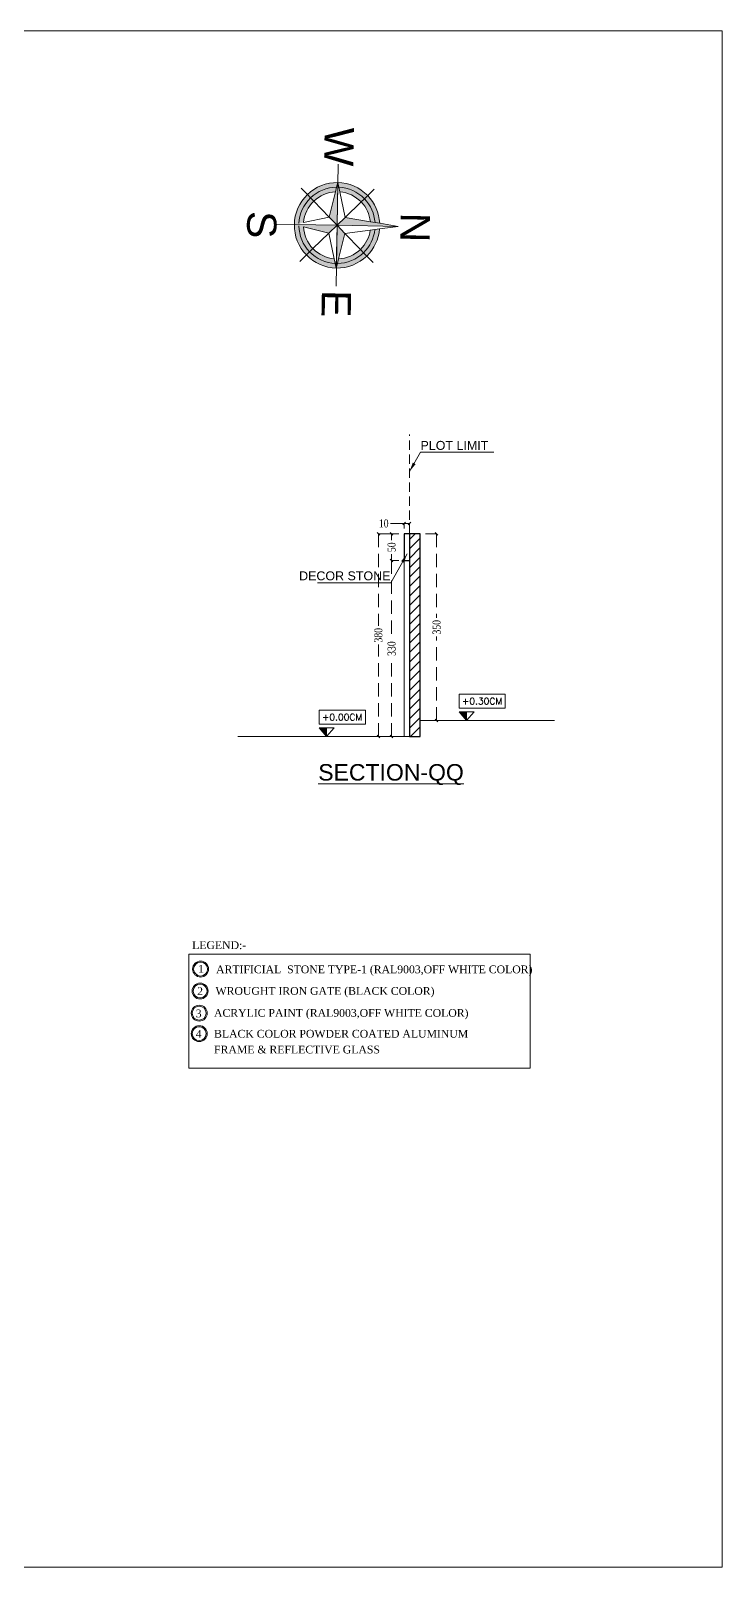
# Model space of a CAD drawing. Header units: inches. Extents: x -114 to 635, y -137 to 57.
# Drawn here: x 152 to 177.9, y -113.4 to -55.8 of the extents above; entities that cross this region are included whole.
import ezdxf
from ezdxf.enums import TextEntityAlignment as Align

# ---------------------------------------------------------------- set-up
doc = ezdxf.new("R2010")
doc.units = ezdxf.units.IN
doc.header["$MEASUREMENT"] = 0
doc.header["$PDMODE"] = 98
doc.linetypes.add('ABOOD', pattern=[0.375, 0.25, -0.125])
doc.linetypes.add('DASHED2', pattern=[0.375, 0.25, -0.125])
doc.layers.get('0').update_dxf_attribs({"lineweight": 5})
doc.layers.get('Defpoints').update_dxf_attribs({"lineweight": 5})
for name, color, linetype, lineweight in [('A-ARROW', 1, 'Continuous', 5), ('A-ELEV 02', 32, 'Continuous', 5), ('A-ELEVATION TAG', 230, 'Continuous', 5), ('A-FLOOR LINE', 5, 'Continuous', 20), ('A-HATCH SEC', 8, 'Continuous', 5), ('A-LEVEL TAG', 23, 'Continuous', 9), ('A-LEVEL TEXT', 3, 'Continuous', 5), ('A-PLOT LIMIT', 1, 'Continuous', 0), ('BORDER A2', 7, 'Continuous', 50), ('DIM.', 1, 'Continuous', 5), ('ELEVATION 03', 2, 'Continuous', 13), ('LEVEL SYMBOL', 8, 'Continuous', 5), ('LEVELS', 251, 'Continuous', 5), ('TEXT2', 7, 'Continuous', 0), ('WALL PROPOSED', 7, 'Continuous', 30)]:
    doc.layers.add(name, color=color, linetype=linetype, lineweight=lineweight)
doc.styles.add('Arial', font='arial.ttf')
doc.styles.add('BORDER', font='times.ttf', dxfattribs={"height": 0.2})
doc.styles.add('ROMANS', font='romans.shx', dxfattribs={"width": 0.7})
doc.styles.add('ST', font='times.ttf', dxfattribs={"width": 0.8})
doc.styles.get("Standard").update_dxf_attribs({"font": 'arial.ttf'})
doc.styles.add('TEXTN', font='arial.ttf', dxfattribs={"height": 0.2})
doc.styles.add('TEXTS', font='arial.ttf', dxfattribs={"width": 0.8})
doc.dimstyles.new('RASH PLAN', dxfattribs={"dimtxt": 0.15, "dimasz": 0.05, "dimexe": 0, "dimexo": 0.1, "dimgap": 0.05, "dimtad": 0, "dimdec": 0, "dimlfac": 100, "dimzin": 0, "dimdsep": 46, "dimtxsty": 'ST', "dimblk": 'OBLIQUE', "dimcen": 0.09, "dimclrd": 200, "dimclre": 6, "dimclrt": 1, "dimadec": 0, "dimazin": 0, "dimtfac": 1, "dimtdec": 0, "dimtmove": 1, "dimatfit": 3, "dimldrblk": 'OBLIQUE', "dimfxl": 0, "dimtolj": 1, "dimtzin": 0, "dimlwd": -1, "dimlwe": -1, "dimarcsym": 0})
doc.dimstyles.get("Standard").update_dxf_attribs({"dimtxt": 0.18, "dimasz": 0.18, "dimexe": 0.18, "dimexo": 0.0625, "dimgap": 0.09, "dimtad": 0, "dimtih": 1, "dimtoh": 1, "dimdec": 4, "dimzin": 0, "dimdsep": 46, "dimtxsty": 'Standard', "dimcen": 0.09, "dimadec": 0, "dimazin": 0, "dimtfac": 1, "dimtdec": 4, "dimtofl": 0, "dimtmove": 0, "dimatfit": 3, "dimfxl": 1, "dimtolj": 1, "dimtzin": 0, "dimarcsym": 0})

# ---------------------------------------------------------------- blocks, each defined once
blk = doc.blocks.new('NOTH')
at = {"layer": 'A-ARROW'}
h = blk.add_hatch(color=256, dxfattribs=at)
h.paths.add_polyline_path([(0.7367880207187341, 0), (0.6575899677640109, 0.0183679669693504), (0.5777283029631805, 0.0368898418159631), (0.138709133292366, 0.1387091331513375), (1.847e-13, -3.695e-13)])
h.paths.add_polyline_path([(1.421e-13, 1.052554315272032), (-0.0481682284584935, 0.7352118123715456), (-0.0603320410307902, 0.6550740360918894), (-0.0725869453558943, 0.5743361277810948), (-0.1387091332541104, 0.138709133151707), (1.847e-13, -3.695e-13)])
h.paths.add_polyline_path([(-0.7367880206932682, 5.4e-13), (-0.6575899677639683, -0.0183679669692367), (-0.5777283029244984, -0.036889841816361), (-0.1387091332536698, -0.138709133151707), (1.847e-13, -3.695e-13)])
h.paths.add_polyline_path([(0.1387091332923234, -0.1387091331515364), (1.847e-13, -3.695e-13), (-1.847e-13, -0.736788020910808), (0.018367967033555, -0.6575899678792894), (0.0368898419054631, -0.5777283031165439)])
h = blk.add_hatch(color=256, dxfattribs=at)
edge = h.paths.add_edge_path()
edge.add_ellipse((1.847e-13, -3.695e-13), major_axis=(-0.4651676837564604, 0.4651676837565617), ratio=0.9999999998919108, start_angle=-89.99999999921107, end_angle=-50.262072299546)
edge.add_line((0.060332041053556, 0.6550740361128362), (0.0725869453426498, 0.574336127870339))
edge.add_ellipse((1.847e-13, -3.695e-13), major_axis=(0.4093475616569167, 0.4093475616568277), ratio=0.9999999997555454, start_angle=0, end_angle=37.79691486913919, ccw=False)
edge.add_line((0.4093475615218411, 0.4093475617780201), (0.4651676837811465, 0.4651676836406013))
edge = h.paths.add_edge_path()
edge.add_ellipse((1.847e-13, -3.695e-13), major_axis=(0.5209878057300275, 0.5209878057299147), ratio=0.9999999999968756, start_angle=314.9999999999104, end_angle=359.9999999985911)
edge.add_line((0.5209878057426921, 0.5209878057171125), (0.465167683772478, 0.4651676836316483))
edge.add_ellipse((1.847e-13, -3.695e-13), major_axis=(-0.4651676837320017, 0.4651676837321025), ratio=0.9999999999444913, start_angle=226.5999839728725, end_angle=270.00000000078893, ccw=False)
edge.add_line((0.6575899677875441, 0.0183679669641208), (0.7367880206930125, 5.854899898238841e-12))
edge = h.paths.add_edge_path()
edge.add_ellipse((1.847e-13, -3.695e-13), major_axis=(-0.4093475616568274, 0.4093475616569162), ratio=0.9999999999629564, start_angle=180, end_angle=221.34643715917, ccw=False)
edge.add_line((0.4093475617774092, -0.4093475615211162), (0.4651676837726911, -0.4651676836316483))
edge.add_ellipse((1.847e-13, -3.695e-13), major_axis=(0.4651676837321025, 0.4651676837320017), ratio=0.9999999999444923, start_angle=269.9999999992111, end_angle=313.4000160271274)
edge.add_line((0.6575899677873595, -0.0183679669640924), (0.5777283029553502, -0.0368898418176116))
edge = h.paths.add_edge_path()
edge.add_ellipse((1.847e-13, -3.695e-13), major_axis=(-0.5209878057299147, 0.5209878057300275), ratio=0.99999999996475, start_angle=134.9999999989901, end_angle=180.0000000014088)
edge.add_line((0.5209878057425783, -0.5209878057169705), (0.4651676837806919, -0.4651676836396632))
edge.add_ellipse((1.847e-13, -3.695e-13), major_axis=(0.4651676837133373, 0.4651676837132369), ratio=0.9999999999848316, start_angle=226.5999839861861, end_angle=269.99999999921124, ccw=False)
edge.add_line((0.0183679670573298, -0.6575899677758912), (5.373120004481535e-11, -0.7367880206779205))
edge = h.paths.add_edge_path()
edge.add_ellipse((1.847e-13, -3.695e-13), major_axis=(-0.4651676837132375, 0.4651676837133383), ratio=0.9999999999848308, start_angle=90.00000000078873, end_angle=133.4000160138138)
edge.add_line((-0.0183679670313666, -0.6575899677784208), (-0.0368898418879269, -0.577728303026845))
edge.add_ellipse((1.847e-13, -3.695e-13), major_axis=(-0.4093475617746752, 0.4093475617747643), ratio=0.999999999712108, start_angle=90, end_angle=131.3464371538943, ccw=False)
edge.add_line((-0.4093475617927142, -0.4093475615366346), (-0.4651676837807062, -0.4651676836402602))
edge = h.paths.add_edge_path()
edge.add_ellipse((1.847e-13, -3.695e-13), major_axis=(-0.4651676837320017, 0.4651676837321025), ratio=0.9999999999444913, start_angle=46.59998397287251, end_angle=90.00000000078887, ccw=False)
edge.add_line((-0.6575899677872316, -0.0183679669642061), (-0.7367880206930693, -1.704990315598565e-13))
edge.add_ellipse((1.847e-13, -3.695e-13), major_axis=(0.5209878057300275, 0.5209878057299147), ratio=0.9999999999968756, start_angle=134.9999999999105, end_angle=179.9999999985912)
edge.add_line((-0.5209878057426778, -0.5209878057170556), (-0.465167683772464, -0.4651676836315917))
edge = h.paths.add_edge_path()
edge.add_ellipse((1.847e-13, -3.695e-13), major_axis=(0.4651676837321025, 0.4651676837320017), ratio=0.9999999999444923, start_angle=89.99999999921107, end_angle=133.4000160271275)
edge.add_line((-0.6575899677872316, 0.0183679669641208), (-0.577728302956416, 0.0368898418086303))
edge.add_ellipse((1.847e-13, -3.695e-13), major_axis=(-0.4093475616568274, 0.4093475616569162), ratio=0.9999999999629564, start_angle=0, end_angle=41.34643715916991, ccw=False)
edge.add_line((-0.4093475615365493, 0.4093475617927709), (-0.4651676837725063, 0.4651676836317053))
edge = h.paths.add_edge_path()
edge.add_ellipse((1.847e-13, -3.695e-13), major_axis=(-0.5209878057299147, 0.5209878057300275), ratio=0.9999999999105192, start_angle=-41.2515596892217, end_angle=1.40879490012606e-09)
edge.add_line((-0.5209878057428057, 0.5209878057170556), (-0.465167683781374, 0.4651676836403455))
edge.add_ellipse((1.847e-13, -3.695e-13), major_axis=(0.4651676837565617, 0.4651676837564604), ratio=0.9999999998919108, start_angle=50.26207229954599, end_angle=89.99999999921113, ccw=False)
edge.add_line((-0.0603320410271522, 0.6550740361169858), (-0.048168228446599, 0.7352118124497622))
h = blk.add_hatch(color=256, dxfattribs=at)
edge = h.paths.add_edge_path()
edge.add_ellipse((1.847e-13, -3.695e-13), major_axis=(0.5209878057300275, 0.5209878057299147), ratio=0.9999999999105188, start_angle=359.9999999985911, end_angle=401.2515596892217)
edge.add_line((0.0481682284466558, 0.7352118124500179), (0.0603320410534565, 0.6550740361133764))
edge.add_ellipse((1.847e-13, -3.695e-13), major_axis=(-0.4651676837564604, 0.4651676837565617), ratio=0.9999999998919108, start_angle=-89.99999999921113, end_angle=-50.26207229954548, ccw=False)
edge.add_line((0.4651676837811607, 0.465167683639919), (0.5209878057428199, 0.520987805716743))
edge = h.paths.add_edge_path()
edge.add_ellipse((1.847e-13, -3.695e-13), major_axis=(0.4093475616569168, 0.4093475616568273), ratio=0.9999999999629559, start_angle=318.6535628408301, end_angle=360, ccw=False)
edge.add_line((0.5777283029555207, 0.0368898418178105), (0.6575899677874733, 0.0183679669639503))
edge.add_ellipse((1.847e-13, -3.695e-13), major_axis=(-0.4651676837320017, 0.4651676837321025), ratio=0.9999999999444913, start_angle=226.5999839728724, end_angle=270.0000000007889)
edge.add_line((0.4651676837726061, 0.4651676836312788), (0.409347561536521, 0.4093475617922311))
edge = h.paths.add_edge_path()
edge.add_ellipse((1.847e-13, -3.695e-13), major_axis=(0.4651676837321025, 0.4651676837320017), ratio=0.9999999999444923, start_angle=269.99999999921124, end_angle=313.40001602712755, ccw=False)
edge.add_line((0.4651676837726626, -0.4651676836317053), (0.5209878057427915, -0.5209878057170843))
edge.add_ellipse((1.847e-13, -3.695e-13), major_axis=(-0.5209878057299129, 0.5209878057300266), ratio=0.9999999999968752, start_angle=180.0000000014088, end_angle=225.0000000000895)
edge.add_line((0.7367880206929271, -6.1391e-12), (0.6575899677874589, -0.018367966964405))
edge = h.paths.add_edge_path()
edge.add_ellipse((1.847e-13, -3.695e-13), major_axis=(0.4093475617747643, 0.4093475617746752), ratio=0.9999999997121085, start_angle=228.6535628461057, end_angle=270, ccw=False)
edge.add_line((0.0368898419273762, -0.5777283030215871), (0.018367967057344, -0.6575899677760902))
edge.add_ellipse((1.847e-13, -3.695e-13), major_axis=(0.4651676837133373, 0.4651676837132369), ratio=0.9999999999848316, start_angle=226.599983986186, end_angle=269.9999999992111)
edge.add_line((0.4651676837808907, -0.4651676836403739), (0.4093475617927142, -0.4093475615367482))
edge = h.paths.add_edge_path()
edge.add_ellipse((1.847e-13, -3.695e-13), major_axis=(-0.4651676837132375, 0.4651676837133383), ratio=0.9999999999848308, start_angle=90.00000000078887, end_angle=133.400016013814, ccw=False)
edge.add_line((-0.465167683780962, -0.4651676836400327), (-0.520987805742877, -0.52098780571734))
edge.add_ellipse((1.847e-13, -3.695e-13), major_axis=(0.5209878057300275, 0.5209878057299147), ratio=0.9999999999647492, start_angle=179.9999999985912, end_angle=225.0000000010099)
edge.add_line((-5.3916e-11, -0.7367880206783184), (-0.0183679670313239, -0.6575899677784492))
edge = h.paths.add_edge_path()
edge.add_ellipse((1.847e-13, -3.695e-13), major_axis=(0.4093475616569168, 0.4093475616568273), ratio=0.9999999999629559, start_angle=138.6535628408301, end_angle=180, ccw=False)
edge.add_line((-0.5777283029566292, -0.0368898418086019), (-0.6575899677873025, -0.0183679669642345))
edge.add_ellipse((1.847e-13, -3.695e-13), major_axis=(-0.4651676837320017, 0.4651676837321025), ratio=0.9999999999444913, start_angle=46.59998397287242, end_angle=90.00000000078873)
edge.add_line((-0.4651676837725205, -0.4651676836315632), (-0.4093475617772527, -0.4093475615209742))
edge = h.paths.add_edge_path()
edge.add_ellipse((1.847e-13, -3.695e-13), major_axis=(-0.5209878057299129, 0.5209878057300266), ratio=0.9999999999968752, start_angle=1.408794900004402e-09, end_angle=45.00000000008949)
edge.add_line((-0.736788020693325, 4.263e-13), (-0.6575899677874874, 0.0183679669643766))
edge.add_ellipse((1.847e-13, -3.695e-13), major_axis=(0.4651676837321025, 0.4651676837320017), ratio=0.9999999999444923, start_angle=89.99999999921113, end_angle=133.4000160271276, ccw=False)
edge.add_line((-0.465167683772478, 0.4651676836313642), (-0.5209878057425926, 0.520987805716743))
edge = h.paths.add_edge_path()
edge.add_ellipse((1.847e-13, -3.695e-13), major_axis=(-0.409347561656827, 0.4093475616569161), ratio=0.9999999997555448, start_angle=-37.79691486913907, end_angle=0, ccw=False)
edge.add_line((-0.07258694534219501, 0.5743361278701685), (-0.060332041026868, 0.6550740361166733))
edge.add_ellipse((1.847e-13, -3.695e-13), major_axis=(0.4651676837565617, 0.4651676837564604), ratio=0.9999999998919108, start_angle=50.262072299546, end_angle=89.99999999921107)
edge.add_line((-0.4651676837810328, 0.465167683639919), (-0.4093475615216562, 0.4093475617776507))
for p, q in [((-5.68e-14, 1.052554315272145), (-0.0481682284583371, 0.7352118123711194)), ((-5.68e-14, 1.052554315272145), (0.0481682284587777, 0.7352118123713752)), ((0, 0), (-5.68e-14, 1.052554315272145)), ((-0.5209878057424647, 0.5209878057167145), (-0.6326280498287105, 0.6326280500851456)), ((-0.0725869453556953, 0.5743361277807538), (-0.1387091332538688, 0.1387091331513943)), ((-0.0603320410308044, 0.655074036091861), (-0.0725869453556953, 0.5743361277807538)), ((-0.0481682284583371, 0.7352118123711194), (-0.0603320410308044, 0.655074036091861)), ((0.0481682284587777, 0.7352118123713752), (0.0603320410566397, 0.6550740360920316)), ((0.0603320410566397, 0.6550740360920316), (0.0725869453562211, 0.5743361277807822)), ((0.0725869453562211, 0.5743361277807822), (0.1387091332923092, 0.1387091331512238)), ((0.5209878057427773, 0.5209878057170272), (0.632628049828611, 0.6326280500849464)), ((-0.4651676836997042, 0.4651676835587466), (-0.5209878057424647, 0.5209878057167145)), ((-0.4093475616567872, 0.4093475619131084), (-0.4651676836997042, 0.4651676835587466)), ((-0.1387091332538688, 0.1387091331513943), (-0.4093475616567872, 0.4093475619131084)), ((0.1387091332923092, 0.1387091331512238), (0.4093475616569294, 0.4093475619129663)), ((0.4093475616569294, 0.4093475619129663), (0.4651676836999883, 0.4651676835587466)), ((0.4651676836999883, 0.4651676835587466), (0.5209878057427773, 0.5209878057170272)), ((-1.052554315297524, -2.558e-13), (0, 0)), ((-0.7367880206930835, 1.705e-13), (-0.6575899677639541, 0.0183679669696346)), ((-0.7367880206930835, 1.705e-13), (-0.6575899677638973, -0.0183679669693504)), ((-0.7367880206930835, 1.705e-13), (0, 0)), ((-0.6575899677639541, 0.0183679669696346), (-0.5777283029243989, 0.0368898418156221)), ((-0.5777283029243989, 0.0368898418156221), (-0.1387091332538688, 0.1387091331513943)), ((0, 0), (-0.1387091332538688, 0.1387091331513943)), ((0, 0), (-0.1387091332536698, -0.138709133151707)), ((0, 0), (0.1387091332923092, 0.1387091331512238)), ((-5.68e-14, -0.736788020910808), (0, 0)), ((0, 0), (0.1387091332923234, -0.1387091331515364)), ((0, 0), (0.7367880207187198, -2.558e-13)), ((0, 0), (1.05255431529781, -1.421e-13)), ((0.5777283029628393, 0.03688984181602), (0.1387091332923092, 0.1387091331512238)), ((0.6575899677640962, 0.0183679669692651), (0.5777283029628393, 0.03688984181602)), ((0.7367880207187198, -2.558e-13), (0.6575899677640962, 0.0183679669692651)), ((-0.6575899677638973, -0.0183679669693504), (-0.5777283029244984, -0.036889841816361)), ((-0.5777283029244984, -0.036889841816361), (-0.1387091332536698, -0.138709133151707)), ((-0.1387091332536698, -0.138709133151707), (-0.4093475616569864, -0.409347561400523)), ((-0.036889841867449, -0.5777283031165439), (-0.1387091332536698, -0.138709133151707)), ((0.0368898419057047, -0.5777283031167997), (0.1387091332923234, -0.1387091331515364)), ((0.5777283029628535, -0.0368898418159063), (0.1387091332923234, -0.1387091331515364)), ((0.1387091332923234, -0.1387091331515364), (0.4093475616568867, -0.4093475614008071)), ((0.6575899677640252, -0.0183679669699473), (0.5777283029628535, -0.0368898418159063)), ((0.7367880207187198, -2.558e-13), (0.6575899677640252, -0.0183679669699473)), ((-0.5209878057427347, -0.5209878057173967), (-0.632628049828796, -0.6326280495724462)), ((-0.4651676836999032, -0.4651676835590309), (-0.5209878057427347, -0.5209878057173967)), ((-0.4093475616569864, -0.409347561400523), (-0.4651676836999032, -0.4651676835590309)), ((0.4093475616568867, -0.4093475614008071), (0.4651676836998889, -0.4651676835590878)), ((0.4651676836998889, -0.4651676835590878), (0.5209878057425783, -0.5209878057169705)), ((0.5209878057425783, -0.5209878057169705), (0.6326280498285402, -0.6326280495726451)), ((-5.68e-14, -1.05255431527206), (-5.68e-14, -0.736788020910808))]:
    blk.add_line(p, q, dxfattribs=at)
for major_axis, ratio, start_param, end_param in [((-0.5209878057299123, 0.5209878057300255), 0.9999999999105199, -0.7199755381598874, 2.45881e-11), ((0.4651676837565609, 0.4651676837564598), 0.9999999998919112, 0.8772386505025153, 1.570796326781126), ((-0.4093475616568267, 0.4093475616569159), 0.9999999997555448, -0.6596806115624795, 0), ((0.5209878057300255, 0.5209878057299123), 0.999999999910519, 6.283185307154998, 7.003160845339472), ((-0.4651676837564598, 0.4651676837565609), 0.9999999998919112, -1.570796326781126, -0.8772386505025153), ((0.4093475616569159, 0.4093475616568267), 0.9999999997555448, 0, 0.6596806115624795), ((-0.5209878057299127, 0.5209878057300262), 0.9999999999968756, 2.45881e-11, 0.7853981633990103), ((0.4651676837321023, 0.4651676837320012), 0.9999999999444916, 1.570796326781126, 2.328269501886581), ((-0.4093475616568263, 0.4093475616569155), 0.9999999999629564, 0, 0.7216314623964455), ((0.4093475616569159, 0.4093475616568269), 0.9999999999629562, 5.561553844783139, 6.283185307179584), ((-0.4651676837320012, 0.4651676837321023), 0.999999999944491, 3.954915805293002, 4.712388980398459), ((0.5209878057300255, 0.5209878057299123), 0.999999999996876, 5.497787143780575, 6.283185307154998), ((0.5209878057300255, 0.5209878057299123), 0.999999999996876, 2.356194490190779, 3.141592653565203), ((-0.4651676837320012, 0.4651676837321023), 0.999999999944491, 0.8133231517032118, 1.570796326808665), ((0.4093475616569159, 0.4093475616568269), 0.9999999999629562, 2.419961191193345, 3.141592653589792), ((-0.4093475616568263, 0.4093475616569155), 0.9999999999629564, 3.141592653589792, 3.863224115986238), ((0.4651676837321023, 0.4651676837320012), 0.9999999999444916, 4.712388980370919, 5.469862155476373), ((-0.5209878057299127, 0.5209878057300262), 0.9999999999968756, 3.141592653614381, 3.926990816988803), ((0.5209878057300255, 0.5209878057299123), 0.9999999999647496, 3.141592653565203, 3.926990817004866), ((-0.4651676837132357, 0.4651676837133368), 0.9999999999848312, 1.570796326808665, 2.328269501654212), ((-0.4093475617746752, 0.4093475617747643), 0.9999999997121072, 1.570796326794896, 2.292427789099265), ((-0.5209878057299125, 0.5209878057300258), 0.9999999999647496, 2.356194490174718, 3.141592653614381), ((0.4651676837133376, 0.4651676837132362), 0.9999999999848316, 3.954915805525373, 4.712388980370919), ((0.4093475617747635, 0.4093475617746745), 0.999999999712108, 3.990757518080319, 4.712388980384689)]:
    blk.add_ellipse((3.553e-13, -2.842e-13), major_axis=major_axis, ratio=ratio, start_param=start_param, end_param=end_param, dxfattribs=at)
for s, p in [('N', (0.0144832284225913, 1.347818954500012)), ('W', (-1.353998589916471, 0.0105449277088212)), ('E', (1.353998589916358, 0.0105449277088212)), ('S', (0.0120693570188166, -1.298608181295634))]:
    blk.add_text(s, height=0.5052260713060049, rotation=359.9383920510186, dxfattribs=at).set_placement(p, align=Align.MIDDLE)
blk = doc.blocks.new('TAG-ELE-LVL')
at = {"layer": 'LEVEL SYMBOL'}
for p, q in [((-0.2097749077938715, 0.3499999999999659), (-0.2097749077943263, 0.7499999999999432)), ((-0.2097749077943263, 0.7499999999999432), (1.090225092205398, 0.7499999999999432)), ((1.090225092205854, 0.3499999999999091), (1.090225092205398, 0.7499999999999432)), ((-0.2097749077938715, 0.3499999999999659), (1.090225092205854, 0.3499999999999091)), ((0, 0), (4.547e-13, 0.2500000000001137))]:
    blk.add_line(p, q, dxfattribs=at)
blk.add_lwpolyline([(0, 0), (0.2097749077943263, 0.2500000000001137), (-0.2097749077938715, 0.2500000000000568)], close=True, dxfattribs=at)
blk.add_solid([(-0.2097749077938715, 0.2500000000000568), (0, 0), (4.547e-13, 0.2500000000001137)], dxfattribs=at)
at = {"layer": 'LEVEL SYMBOL', "style": 'TEXTN', "width": 0.7499999972715159}
blk.add_attdef('-', (0.3613475380338968, 0.0699743482624058), '', height=0.175, dxfattribs=at)
at = {"layer": 'LEVELS', "color": 1, "style": 'TEXTS', "width": 0.7499999972715159}
blk.add_attdef('FLOOR-NAME', text='', height=0.2500000000509317, dxfattribs=at).set_placement((-0.2097749077943263, 0.7999999999999547), align=Align.BOTTOM_LEFT)
blk.add_attdef('LVL', text='', height=0.2250000000458385, dxfattribs=at).set_placement((0.4402250922057648, 0.5499999999999547), align=Align.MIDDLE_CENTER)
blk = doc.blocks.new('_Oblique')
at = {"color": 0, "lineweight": -2}
blk.add_line((-0.5, -0.5), (0.5, 0.5), dxfattribs=at)
blk = doc.blocks.new('*D783')
at = {"layer": 'Defpoints', "color": 0, "transparency": 16777216}
for p in [(-43.55266139149902, -44.49492518523566), (-43.06908245160243, -44.49492518523566), (-43.06991051732327, -48.29492518523563)]:
    blk.add_point(p, dxfattribs=at)
at = {"layer": 'DIM.', "transparency": 16777216}
for p, q in [((-43.16908245160243, -44.49492518523566), (-43.55266139149902, -44.49492518523566)), ((-43.16991051732327, -48.29492518523563), (-43.55266139149901, -48.29492518523563))]:
    blk.add_line(p, q, dxfattribs=at)
at = {"layer": 'DIM.', "linetype": 'DASHED2', "transparency": 16777216}
for p, q in [((-43.55266139149902, -44.49492518523566), (-43.55266139149902, -46.21878243109)), ((-43.55266139149901, -48.29492518523563), (-43.55266139149902, -46.57106793938127))]:
    blk.add_line(p, q, dxfattribs=at)
at = {"layer": 'DIM.', "transparency": 16777216, "xscale": 0.05, "yscale": 0.05, "zscale": 0.05}
for p, rotation in [((-43.55266139149902, -44.49492518523566), 90), ((-43.55266139149901, -48.29492518523563), 270)]:
    blk.add_blockref('_Oblique', p, dxfattribs=dict(at, rotation=rotation))
at = {"layer": 'DIM.', "transparency": 16777216, "insert": (-43.55266139149902, -46.39492518523562), "char_height": 0.15, "attachment_point": 5, "rotation": 90, "style": 'ST'}
blk.add_mtext('\\A1;380', dxfattribs=at)
blk = doc.blocks.new('*D785')
at = {"layer": 'Defpoints', "color": 0, "transparency": 16777216}
for p in [(-0.3094554485087714, 1.200769646719536), (0, 1.200769646719536), (-0.3094554485087714, -2.299230353280414)]:
    blk.add_point(p, dxfattribs=at)
at = {"layer": 'DIM.', "transparency": 16777216}
for p, q in [((-0.2094554485087714, 1.200769646719536), (1.093133434448037e-17, 1.200769646719536)), ((-0.2094554485087714, -2.299230353280414), (7.880874515820787e-16, -2.299230353280414))]:
    blk.add_line(p, q, dxfattribs=at)
at = {"layer": 'DIM.', "linetype": 'DASHED2', "transparency": 16777216}
for p, q in [((0, 1.200769646719536), (3.494665103641241e-16, -0.3730875991348007)), ((7.771561172375983e-16, -2.299230353280414), (4.276896068734743e-16, -0.7253731074260769))]:
    blk.add_line(p, q, dxfattribs=at)
at = {"layer": 'DIM.', "transparency": 16777216, "xscale": 0.05, "yscale": 0.05, "zscale": 0.05}
for p, rotation in [((0, 1.200769646719536), 90), ((7.771561172375983e-16, -2.299230353280414), 270)]:
    blk.add_blockref('_Oblique', p, dxfattribs=dict(at, rotation=rotation))
at = {"layer": 'DIM.', "transparency": 16777216, "insert": (2.329937621048358e-16, -0.5492303532804387), "char_height": 0.15, "attachment_point": 5, "rotation": 90, "style": 'ST'}
blk.add_mtext('\\A1;350', dxfattribs=at)
blk = doc.blocks.new('*D787')
at = {"layer": 'Defpoints', "color": 0, "transparency": 16777216}
for p in [(-0.6094553281224935, 0.7007696467195361), (-0.8439631590299475, -2.59923035328042), (-0.6094553281224935, -2.59923035328042)]:
    blk.add_point(p, dxfattribs=at)
at = {"layer": 'DIM.', "transparency": 16777216}
for p, q in [((-0.7094553281224935, 0.7007696467195361), (-0.8439631590299481, 0.700769646719536)), ((-0.7094553281224935, -2.59923035328042), (-0.8439631590299475, -2.59923035328042))]:
    blk.add_line(p, q, dxfattribs=at)
at = {"layer": 'DIM.', "linetype": 'DASHED2', "transparency": 16777216}
for p, q in [((-0.8439631590299481, 0.700769646719536), (-0.8439631590299478, -0.7730875991348038)), ((-0.8439631590299475, -2.59923035328042), (-0.8439631590299478, -1.12537310742608))]:
    blk.add_line(p, q, dxfattribs=at)
at = {"layer": 'DIM.', "transparency": 16777216, "xscale": 0.05, "yscale": 0.05, "zscale": 0.05}
for p, rotation in [((-0.8439631590299481, 0.700769646719536), 90), ((-0.8439631590299475, -2.59923035328042), 270)]:
    blk.add_blockref('_Oblique', p, dxfattribs=dict(at, rotation=rotation))
at = {"layer": 'DIM.', "transparency": 16777216, "insert": (-0.8439631590299479, -0.9492303532804415), "char_height": 0.15, "attachment_point": 5, "rotation": 90, "style": 'ST'}
blk.add_mtext('\\A1;330', dxfattribs=at)
blk = doc.blocks.new('*D788')
at = {"layer": 'Defpoints', "color": 0, "transparency": 16777216}
for p in [(-0.843963159029983, 1.200769646719536), (-0.7586272624017458, 1.200769646719536), (-0.6094553281224935, 0.7007696467195361)]:
    blk.add_point(p, dxfattribs=at)
at = {"layer": 'DIM.', "transparency": 16777216}
for p, q in [((-0.8586272624017458, 1.200769646719536), (-0.843963159029983, 1.200769646719536)), ((-0.7094553281224935, 0.7007696467195361), (-0.8439631590299829, 0.700769646719536))]:
    blk.add_line(p, q, dxfattribs=at)
at = {"layer": 'DIM.', "linetype": 'DASHED2', "transparency": 16777216}
for p, q in [((-0.843963159029983, 1.200769646719536), (-0.843963159029983, 1.081966474405189)), ((-0.8439631590299829, 0.700769646719536), (-0.843963159029983, 0.8195728190338838))]:
    blk.add_line(p, q, dxfattribs=at)
at = {"layer": 'DIM.', "transparency": 16777216, "xscale": 0.05, "yscale": 0.05, "zscale": 0.05}
for p, rotation in [((-0.843963159029983, 1.200769646719536), 90), ((-0.8439631590299829, 0.700769646719536), 270)]:
    blk.add_blockref('_Oblique', p, dxfattribs=dict(at, rotation=rotation))
at = {"layer": 'DIM.', "transparency": 16777216, "insert": (-0.8439631590299824, 0.9507696467195362), "char_height": 0.15, "attachment_point": 5, "rotation": 90, "style": 'ST'}
blk.add_mtext('\\A1;50', dxfattribs=at)
blk = doc.blocks.new('*D786')
at = {"layer": 'Defpoints', "color": 0, "transparency": 16777216}
for p in [(-0.6095934153072022, 1.395671883240819), (-0.6095934153072022, 1.200769646719536), (-0.509041415647431, 1.200769646719536)]:
    blk.add_point(p, dxfattribs=at)
at = {"layer": 'DIM.', "linetype": 'DASHED2', "transparency": 16777216}
for p in [(-0.8664006863268047, 1.395671883240819), (-0.509041415647431, 1.395671883240819)]:
    blk.add_line(p, (-0.6095934153072022, 1.395671883240819), dxfattribs=at)
at = {"layer": 'DIM.', "transparency": 16777216}
for p, q in [((-0.6095934153072022, 1.300769646719536), (-0.6095934153072022, 1.395671883240819)), ((-0.509041415647431, 1.300769646719536), (-0.509041415647431, 1.395671883240819))]:
    blk.add_line(p, q, dxfattribs=at)
at = {"layer": 'DIM.', "transparency": 16777216, "xscale": 0.05, "yscale": 0.05, "zscale": 0.05, "rotation": 180}
blk.add_blockref('_Oblique', (-0.6095934153072022, 1.395671883240819), dxfattribs=at)
at = {"layer": 'DIM.', "transparency": 16777216, "xscale": 0.05, "yscale": 0.05, "zscale": 0.05}
blk.add_blockref('_Oblique', (-0.509041415647431, 1.395671883240819), dxfattribs=at)
at = {"layer": 'DIM.', "transparency": 16777216, "insert": (-0.9914547598668191, 1.395671883240819), "char_height": 0.15, "attachment_point": 5, "style": 'ST'}
blk.add_mtext('\\A1;10', dxfattribs=at)
blk = doc.blocks.new('A$Cb06b3469')
at = {"layer": 'A-HATCH SEC', "transparency": 33554687}
h = blk.add_hatch(dxfattribs=at)
h.set_pattern_fill('ANSI31', color=256)
h.set_pattern_definition([(45, (4.213498514178724, 58.68613181514682), (-0.08838834764831845, 0.08838834764831845), [])])
h.paths.add_polyline_path([(-0.5094554485088167, 1.200769646719536), (-0.5094554485088167, -2.599230353280419), (-0.3094554485087713, -2.599230353280419), (-0.3094554485087713, 1.200769646719536)])
at = {"layer": 'A-ELEV 02'}
blk.add_line((-0.5094554485088167, 1.200769646719536), (-0.5094554485088167, -2.599230353280419), dxfattribs=at)
at = {"layer": 'A-FLOOR LINE'}
blk.add_line((-0.3094554485087713, -2.599230353280419), (-3.730641218925399, -2.599230353280419), dxfattribs=at)
blk.add_lwpolyline([(2.209141926785406, -2.299230353280413), (-0.3094554485087713, -2.299230353280413)], dxfattribs=at)
at = {"layer": 'A-PLOT LIMIT', "linetype": 'ABOOD', "ltscale": 0.7}
blk.add_line((-0.5094554485088167, 1.200769646719536), (-0.5094554485088167, 3.061716640848331), dxfattribs=at)
blk.add_line((-0.5094554485088167, 1.200769646719536), (-0.5094554485088167, 3.061716640848331), dxfattribs=at)
at = {"layer": 'ELEVATION 03'}
blk.add_line((-0.6094553281224933, 0.7007696467195359), (-0.6094553281224933, -2.599230353280419), dxfattribs=at)
at = {"layer": 'WALL PROPOSED', "elevation": 1.892944958344693e-10}
blk.add_lwpolyline([(-0.509041415647431, 1.200769646719536), (-0.6095934153072022, 1.200769646719536), (-0.6094553281224933, 0.7007696467195359), (-0.5094554485088167, 0.7007696467195359)], dxfattribs=at)
at = {"layer": 'WALL PROPOSED'}
blk.add_lwpolyline([(-0.5094554485088167, 1.200769646719536), (-0.5094554485088167, -2.599230353280419), (-0.3094554485087713, -2.599230353280419), (-0.3094554485087713, 1.200769646719536), (-0.5094554485088167, 1.200769646719536)], dxfattribs=at)
at = {"layer": 'A-LEVEL TAG'}
ref = blk.add_blockref('TAG-ELE-LVL', (0.562561081398627, -2.299230353280413), dxfattribs=dict(at, xscale=0.6652799999999388, yscale=0.6652799999999388, zscale=0.6652799999999388))
ref.add_attrib('LVL', '+0.30CM', dxfattribs={"layer": 'A-LEVEL TEXT', "height": 0.125, "style": 'ROMANS'}).set_placement((0.8522942585746307, -1.933326353286779), align=Align.MIDDLE_CENTER)
ref = blk.add_blockref('TAG-ELE-LVL', (-2.061822291767413, -2.599233056358472, -1.340165748772447e-07), dxfattribs=dict(at, xscale=0.6652799999999388, yscale=0.6652799999999388, zscale=0.6652799999999388))
ref.add_attrib('LVL', '+0.00CM', dxfattribs={"layer": 'A-LEVEL TEXT', "height": 0.125, "style": 'ROMANS'}).set_placement((-1.772089114591409, -2.233329056364838, -1.340165748772447e-07), align=Align.MIDDLE_CENTER)
at = {"layer": 'A-LEVEL TEXT', "style": 'Arial'}
for s, p in [('PLOT LIMIT', (-0.3024088336631223, 2.775865377581809)), ('DECOR STONE', (-2.578465720795746, 0.3309950308033829))]:
    blk.add_text(s, height=0.1672143195867648, dxfattribs=at).set_placement(p)
at = {"layer": 'DIM.'}
dim = blk.add_linear_dim(base=(-0.6095934153072022, 1.395671883240819), p1=(-0.509041415647431, 1.200769646719536), p2=(-0.6095934153072022, 1.200769646719536), dimstyle='RASH PLAN', dxfattribs=at)
dim.commit()
dim.dimension.update_dxf_attribs({"geometry": '*D786', "text_midpoint": (-0.9914547598668191, 1.447396972892466), "dimtype": 128})
dim = blk.add_linear_dim(base=(-1.092206202298257, 1.200769646719522), p1=(-0.6094553281224933, -2.599230353280419), p2=(-0.6086272624016544, 1.200769646719536), angle=90, dimstyle='RASH PLAN', dxfattribs=at)
dim.commit()
dim.dimension.update_dxf_attribs({"geometry": '*D783', "text_midpoint": (-1.092206202298257, -0.6992303532804414), "insert": (42.46045518920076, 45.69569483195518)})
for base, p1, p2, picture, middle in [((-0.843963159029983, 1.200769646719536), (-0.6094553281224933, 0.7007696467195359), (-0.7586272624017454, 1.200769646719536), '*D788', (-0.8439631590299824, 0.9507696467195362)), ((0, 1.200769646719536), (-0.3094554485087713, -2.299230353280413), (-0.3094554485087713, 1.200769646719536), '*D785', (2.329937621048358e-16, -0.5492303532804387)), ((-0.8439631590299475, -2.59923035328042), (-0.6094553281224933, 0.7007696467195359), (-0.6094553281224933, -2.599230353280419), '*D787', (-0.8439631590299479, -0.9492303532804415))]:
    dim = blk.add_linear_dim(base=base, p1=p1, p2=p2, angle=90, dimstyle='RASH PLAN', dxfattribs=at)
    dim.commit()
    dim.dimension.update_dxf_attribs({"geometry": picture, "text_midpoint": middle})
at = {"layer": 'A-ARROW'}
for points in [[(-0.5094902021249084, 2.367411470562743, 4.468201508789349e-08), (-0.3011165424141211, 2.731297061570686, 4.468201508789349e-08), (1.070868480827443, 2.731297061570686, 4.468201508789349e-08)], [(-0.5507782422078549, 0.8297392853170606, 4.468201508789349e-08), (-0.8610776794844668, 0.2864267147922597, 4.468201508789349e-08), (-2.233062702726031, 0.2864267147922597, 4.468201508789349e-08)]]:
    blk.add_leader(points, dimstyle='Standard', override={"dimgap": 0.09, "dimtad": 0, "dimclrd": 256}, dxfattribs=at)

msp = doc.modelspace()

# ---------------------------------------------------------------- linework, layer by layer
at = {"layer": 'BORDER A2', "lineweight": 5}
msp.add_lwpolyline([(107.6194126201434, -113.4145161599681), (177.9194126201434, -113.4145161599681), (177.9194126201434, -55.81451615996809), (107.6194126201434, -55.81451615996809)], close=True, dxfattribs=at)
at = {"layer": 'TEXT2'}
msp.add_lwpolyline([(157.912209619207, -94.70799000531747), (170.7090338519664, -94.70799000531747), (170.7090338519664, -90.43258572796654), (157.912209619207, -90.43258572796654)], close=True, dxfattribs=at)
for centre, radius in [((158.3544284470095, -90.98994799478422), 0.2980569106551993), ((158.3544284470095, -90.98994799478422), 0.2606706812309677), ((158.3347147116644, -91.81284946679116), 0.2980569106551993), ((158.3347147116644, -91.81284946679116), 0.2606706812309677), ((158.3034078772308, -92.64435519098538), 0.2980569106551993), ((158.3034078772308, -92.64435519098538), 0.2606706812309677), ((158.3034078772308, -93.41079031633853), 0.2980569106551993), ((158.3034078772308, -93.41079031633853), 0.2606706812309677)]:
    msp.add_circle(centre, radius, dxfattribs=at)

# ---------------------------------------------------------------- block references
at = {"layer": 'A-ARROW', "xscale": 2.17312517487947, "yscale": 2.17312517487947, "zscale": 2.17312517487947, "rotation": 269.0250964440875}
msp.add_blockref('NOTH', (163.4712578249877, -63.10883820535791), dxfattribs=at)
at = {"layer": 'DIM.', "xscale": 2, "yscale": 2, "zscale": 2}
msp.add_blockref('A$Cb06b3469', (167.2057936530658, -77.07790557818954, 2.680331497544893e-07), dxfattribs=at)

# ---------------------------------------------------------------- texts
at = {"layer": 'A-ELEVATION TAG', "style": 'Arial'}
msp.add_text('%%USECTION-QQ', height=0.6169914966223666, dxfattribs=at).set_placement((162.7675323034846, -83.92306320944955, 2.680331497544893e-07))
at = {"layer": 'TEXT2', "style": 'BORDER'}
for s, p in [('LEGEND:-', (158.0371405171735, -90.23939839043828)), ('1', (158.2590166057241, -91.12606235984302)), ('ARTIFICIAL  STONE TYPE-1 (RAL9003,OFF WHITE COLOR)', (158.9347556555651, -91.14670137714782)), ('2', (158.2252312109385, -91.96609555213686)), ('WROUGHT IRON GATE (BLACK COLOR)', (158.9150419202201, -91.95556940478244)), ('3', (158.1735393798741, -92.79866286629226)), ('ACRYLIC PAINT (RAL9003,OFF WHITE COLOR)', (158.8572044215562, -92.77910456856148)), ('4', (158.1735393798741, -93.56509799164542)), ('BLACK COLOR POWDER COATED ALUMINUM', (158.8593079980068, -93.56015205150356)), ('FRAME & REFLECTIVE GLASS', (158.8593079980068, -94.15176250117372))]:
    msp.add_text(s, height=0.2912679921545228, dxfattribs=at).set_placement(p)

doc.saveas('drawing.dxf')
